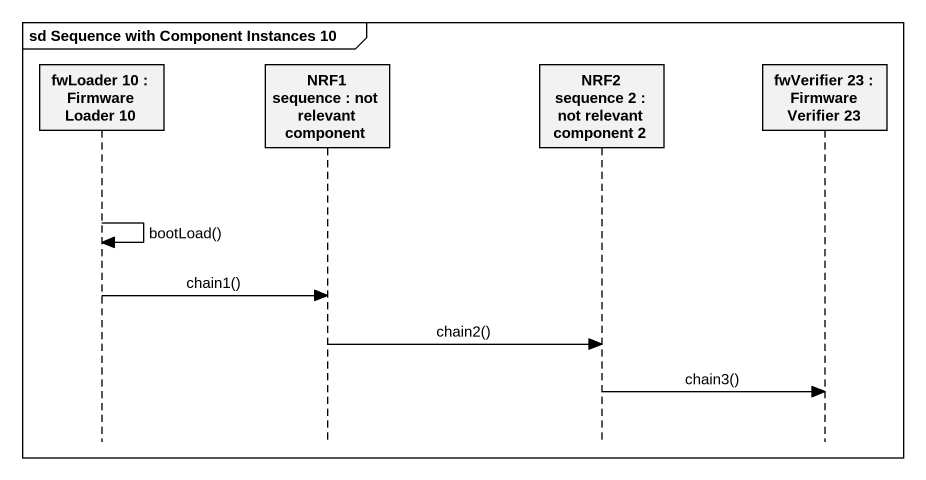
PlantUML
@startuml
mainframe sd Sequence with Component Instances 10
hide footbox
participant "fwLoader 10 : Firmware Loader 10" as fwLoader_10
participant "NRF1 sequence : not relevant component" as NRF1_sequence
participant "NRF2 sequence 2 : not relevant component 2" as NRF2_sequence_2
participant "fwVerifier 23 : Firmware Verifier 23" as fwVerifier_23

fwLoader_10 -> fwLoader_10 : bootLoad()
fwLoader_10 -> NRF1_sequence : chain1()
NRF1_sequence -> NRF2_sequence_2 : chain2()
NRF2_sequence_2 -> fwVerifier_23 : chain3()
@enduml
